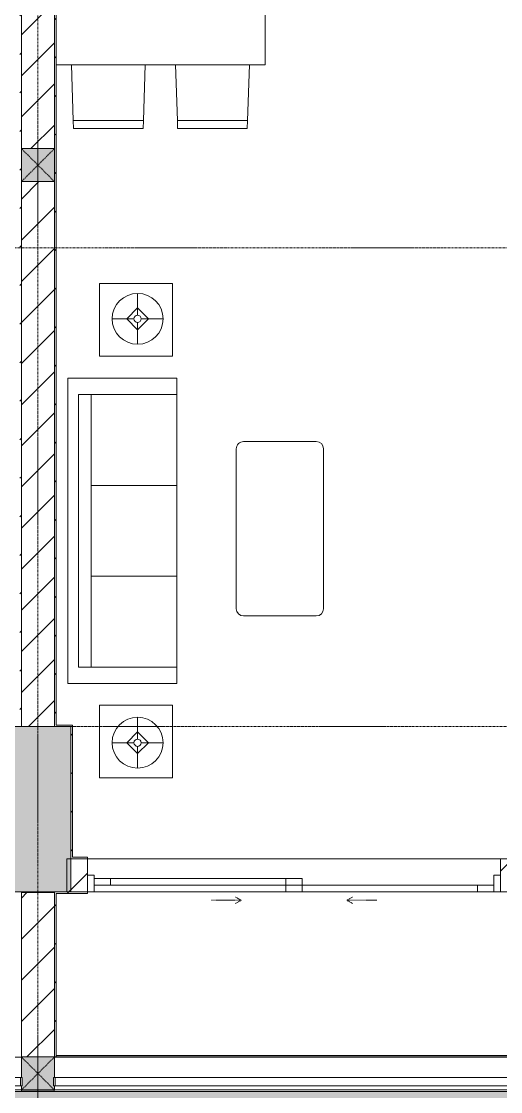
# Model space of a CAD drawing. Header units: millimetres. Extents: x 5357 to 259384, y -16348 to 109893.
# Drawn here: x 69053 to 71953, y 23327 to 29807 of the extents above; entities that cross this region are included whole.
import ezdxf

# ---------------------------------------------------------------- set-up
doc = ezdxf.new("R2010")
doc.units = ezdxf.units.MM
doc.linetypes.add('Dash', pattern=[6, 3, -3])
doc.linetypes.add('Grid Line', pattern=[22.225, 12.7, -3.175, 3.175, -3.175])
for name, color, linetype, lineweight in [('0-1', 7, 'Continuous', 5), ('A-DOOR', 31, 'Continuous', 9), ('A-DOOR-FRAM', 31, 'Continuous', 9), ('A-DOOR-HDLN', 31, 'Dash', 9), ('A-FLOR-1', 53, 'Continuous', 9), ('A-FLOR-HRAL', 11, 'Continuous', 9), ('A-FLOR-PATT', 8, 'Continuous', 9), ('A-WALL', 113, 'Continuous', 9), ('A-WALL-3', 113, 'Continuous', 18), ('A-WALL-PATT', 111, 'Continuous', 9), ('A-WALL-PATT-2', 53, 'Continuous', 9), ('I-FURN', 30, 'Continuous', 9), ('I-FURN-1', 254, 'Continuous', 9), ('I-WALL-1', 9, 'Continuous', 18), ('I-WALL-2', 53, 'Continuous', 9), ('S-BEAM-1', 53, 'Continuous', 9), ('S-COLS', 52, 'Continuous', 9), ('S-COLS-1', 253, 'Continuous', 5), ('S-COLS-2', 9, 'Continuous', 18), ('S-COLS-5', 52, 'Continuous', 18), ('S-COLS-6', 52, 'Dash', 9), ('S-COLS-HDLN', 52, 'Dash', 9), ('S-GRID-1', 1, 'Grid Line', 9)]:
    doc.layers.add(name, color=color, linetype=linetype, lineweight=lineweight)
pattern_1 = [(45, (0, 0), (-116.67262, 116.67262), [])]
pattern_2 = [(45, (0, 0), (-124.4508, 124.4508), [])]

# ---------------------------------------------------------------- blocks, each defined once
blk = doc.blocks.new('NCV_TKTC_KET CAU_rvt-1-TKCS_MB CẢNH QUAN CÂY XANH')
at = {"layer": 'S-COLS-1'}
blk.add_hatch(color=256, dxfattribs=at).paths.add_polyline_path([(69352.6, 24536.9), (69352.6, 25536.9), (68952.6, 25536.9), (68952.6, 24536.9)])
at = {"layer": 'S-BEAM-1'}
for p, q in [((69052.6, 23535.3), (66052.6, 23535.3)), ((74427.6, 23535.3), (69252.6, 23535.3))]:
    blk.add_line(p, q, dxfattribs=at)
at = {"layer": 'S-COLS-2'}
for p, q in [((69352.6, 25536.9), (68952.6, 25536.9)), ((69352.6, 24536.9), (69352.6, 25536.9)), ((68952.6, 24536.9), (69352.6, 24536.9))]:
    blk.add_line(p, q, dxfattribs=at)
blk = doc.blocks.new('RES_BAN AN 1 - RES_BAN AN 1-V32-TKCS_MB CẢNH QUAN CÂY XANH')
at = {"layer": 'I-FURN-1'}
for p, q in [((-425, -10), (-425, -1275)), ((425, -1275), (425, -10)), ((-761.9, -113.5), (-809.6, -115.1)), ((-809.6, -115.1), (-809.6, -536.9)), ((-761.9, -113.5), (-425, -102.3)), ((-761.9, -538.5), (-761.9, -113.5)), ((-761.9, -538.5), (-761.9, -113.5)), ((-425, -102.3), (-425, -549.7)), ((425, -102.3), (425, -549.7)), ((761.9, -113.5), (425, -102.3)), ((761.9, -538.5), (761.9, -113.5)), ((761.9, -113.5), (761.9, -538.5)), ((809.6, -115.1), (761.9, -113.5)), ((809.6, -536.9), (809.6, -115.1)), ((-809.6, -536.9), (-761.9, -538.5)), ((-425, -549.7), (-761.9, -538.5)), ((425, -549.7), (761.9, -538.5)), ((761.9, -538.5), (809.6, -536.9)), ((-809.6, -745.3), (-761.9, -743.8)), ((-809.6, -1167.2), (-809.6, -745.3)), ((-761.9, -743.8), (-425, -732.5)), ((-761.9, -1168.8), (-761.9, -743.8)), ((-761.9, -743.8), (-761.9, -1168.8)), ((-425, -732.5), (-425, -1180)), ((425, -732.5), (425, -1180)), ((761.9, -743.8), (425, -732.5)), ((761.9, -743.8), (809.6, -745.3)), ((761.9, -1168.8), (761.9, -743.8)), ((761.9, -1168.8), (761.9, -743.8)), ((809.6, -745.3), (809.6, -1167.2)), ((-761.9, -1168.8), (-809.6, -1167.2)), ((-425, -1180), (-761.9, -1168.8)), ((425, -1180), (761.9, -1168.8)), ((809.6, -1167.2), (761.9, -1168.8)), ((-425, -1275), (425, -1275))]:
    blk.add_line(p, q, dxfattribs=at)
blk = doc.blocks.new('LOBBY_SOFA_1 - LOBBY_SOFA_1-V24-TKCS_MB CẢNH QUAN CÂY XANH')
at = {"layer": 'I-FURN'}
for p, q in [((-2172.3, 1064.5), (-2172.3, 1504.5)), ((-2128.3, 1548.5), (-1160.3, 1548.5)), ((-1116.3, 1504.5), (-1116.3, 1064.5)), ((-1160.3, 1020.5), (-2128.3, 1020.5)), ((-2556, 660), (-708, 660)), ((-2556, 0), (-2556, 660)), ((-2457, 66), (-2457, 660)), ((-1907, 143), (-1907, 660)), ((-1357, 143), (-1357, 660)), ((-807, 660), (-807, 66)), ((-708, 660), (-708, 0)), ((-2688.2, 633.5), (-3128.2, 633.5)), ((-3128.2, 633.5), (-3128.2, 193.5)), ((-2688.2, 193.5), (-2688.2, 633.5)), ((-575.9, 633.5), (-135.9, 633.5)), ((-575.9, 193.5), (-575.9, 633.5)), ((-135.9, 633.5), (-135.9, 193.5)), ((-2915.4, 445), (-2915.4, 577)), ((-348.6, 445), (-348.6, 577)), ((-2981.4, 423), (-2915.4, 489)), ((-2915.4, 489), (-2849.4, 423)), ((-348.6, 489), (-414.6, 423)), ((-282.6, 423), (-348.6, 489)), ((-2937.4, 423), (-3069.4, 423)), ((-2915.4, 357), (-2981.4, 423)), ((-2849.4, 423), (-2915.4, 357)), ((-2915.4, 269), (-2915.4, 401)), ((-2893.4, 423), (-2761.4, 423)), ((-370.6, 423), (-502.6, 423)), ((-414.6, 423), (-348.6, 357)), ((-348.6, 357), (-282.6, 423)), ((-348.6, 269), (-348.6, 401)), ((-326.6, 423), (-194.6, 423)), ((-3128.2, 193.5), (-2688.2, 193.5)), ((-807, 143), (-2457, 143)), ((-135.9, 193.5), (-575.9, 193.5)), ((-807, 66), (-2457, 66)), ((-708, 0), (-2556, 0))]:
    blk.add_line(p, q, dxfattribs=at)
for centre, radius in [((-2915.4, 423), 154), ((-348.6, 423), 154), ((-2915.4, 423), 22), ((-348.6, 423), 22)]:
    blk.add_circle(centre, radius, dxfattribs=at)
for centre, start, end in [((-2128.3, 1504.5), 90, 180), ((-1160.3, 1504.5), 0, 90), ((-2128.3, 1064.5), 180, 270), ((-1160.3, 1064.5), 270, 0)]:
    blk.add_arc(centre, 44, start, end, dxfattribs=at)
at = {"layer": 'I-FURN-1'}
for p, q in [((-2172.3, 1064.5), (-2172.3, 1504.5)), ((-2128.3, 1548.5), (-1160.3, 1548.5)), ((-1116.3, 1504.5), (-1116.3, 1064.5)), ((-1160.3, 1020.5), (-2128.3, 1020.5)), ((-2556, 660), (-708, 660)), ((-2556, 0), (-2556, 660)), ((-708, 660), (-708, 0)), ((-3128.2, 633.5), (-2688.2, 633.5)), ((-3128.2, 193.5), (-3128.2, 633.5)), ((-2688.2, 633.5), (-2688.2, 193.5)), ((-575.9, 633.5), (-135.9, 633.5)), ((-575.9, 193.5), (-575.9, 633.5)), ((-135.9, 633.5), (-135.9, 193.5)), ((-2688.2, 193.5), (-3128.2, 193.5)), ((-135.9, 193.5), (-575.9, 193.5)), ((-708, 0), (-2556, 0))]:
    blk.add_line(p, q, dxfattribs=at)
for centre, start, end in [((-2128.3, 1504.5), 90, 180), ((-1160.3, 1504.5), 0, 90), ((-2128.3, 1064.5), 180, 270), ((-1160.3, 1064.5), 270, 0)]:
    blk.add_arc(centre, 44, start, end, dxfattribs=at)
blk = doc.blocks.new('NCV_TKTC_TANG 1_rvt-1-TKCS_MB CẢNH QUAN CÂY XANH')
at = {"layer": 'A-WALL-PATT-2'}
h = blk.add_hatch(dxfattribs=at)
h.set_pattern_fill('FP_10', color=256, style=0, pattern_type=2)
h.set_pattern_definition(pattern_1)
h.paths.add_polyline_path([(69052.6, 25546.9), (69052.6, 32236.9), (69042.6, 32236.9), (69042.6, 25546.9)])
h = blk.add_hatch(dxfattribs=at)
h.set_pattern_fill('FP_10', color=256, style=0, pattern_type=2)
h.set_pattern_definition(pattern_1)
h.paths.add_polyline_path([(69262.6, 25546.9), (69262.6, 32236.9), (69252.6, 32236.9), (69252.6, 25546.9)])
h = blk.add_hatch(dxfattribs=at)
h.set_pattern_fill('FP_10', color=256, style=0, pattern_type=2)
h.set_pattern_definition(pattern_1)
h.paths.add_polyline_path([(69352.6, 24736.9), (69362.6, 24736.9), (69362.6, 25546.9), (69352.6, 25546.9), (69352.6, 25075.9)])
h = blk.add_hatch(dxfattribs=at)
h.set_pattern_fill('FP_10', color=256, style=0, pattern_type=2)
h.set_pattern_definition(pattern_1)
h.paths.add_polyline_path([(69262.6, 24526.9), (69452.6, 24526.9), (69452.6, 24536.9), (69252.6, 24536.9), (69252.6, 24526.9)])
h.paths.add_polyline_path([(73141.4, 24526.9), (74417.1, 24526.9), (74417.1, 24536.9), (71952.6, 24536.9), (71952.6, 24526.9), (72627.6, 24526.9)])
h = blk.add_hatch(dxfattribs=at)
h.set_pattern_fill('FP_10', color=256, style=0, pattern_type=2)
h.set_pattern_definition(pattern_1)
h.paths.add_polyline_path([(69252.6, 23536.9), (69262.6, 23536.9), (69262.6, 24526.9), (69252.6, 24526.9), (69252.6, 24089.7)])
at = {"layer": 'A-FLOR-1'}
for p, q in [((69452.6, 24736.9), (71952.6, 24736.9)), ((71952.6, 24736.9), (69452.6, 24736.9)), ((69492.6, 24536.9), (70652.6, 24536.9))]:
    blk.add_line(p, q, dxfattribs=at)
at = {"layer": 'I-WALL-1'}
for p, q in [((69052.6, 25546.9), (69052.6, 32236.9)), ((69252.6, 32236.9), (69252.6, 25546.9)), ((69262.6, 25546.9), (69262.6, 32226.9)), ((68952.6, 25536.9), (69052.6, 25536.9)), ((69052.6, 25536.9), (69052.6, 25546.9)), ((69252.6, 25546.9), (69252.6, 25536.9)), ((69252.6, 25536.9), (69352.6, 25536.9)), ((69352.6, 25546.9), (69262.6, 25546.9)), ((69362.6, 25546.9), (69352.6, 25546.9)), ((69352.6, 25536.9), (69352.6, 24736.9)), ((69362.6, 24746.9), (69362.6, 25546.9)), ((69352.6, 24736.9), (69362.6, 24736.9)), ((69452.6, 24746.9), (69362.6, 24746.9)), ((69362.6, 24736.9), (69452.6, 24736.9)), ((69452.6, 24736.9), (69452.6, 24746.9)), ((69452.6, 24536.9), (69252.6, 24536.9)), ((69252.6, 24536.9), (69252.6, 24526.9)), ((69252.6, 24526.9), (69252.6, 23536.9)), ((69262.6, 24526.9), (69452.6, 24526.9)), ((69262.6, 23536.9), (69262.6, 24526.9)), ((69452.6, 24526.9), (69452.6, 24536.9)), ((69252.6, 23536.9), (69262.6, 23536.9))]:
    blk.add_line(p, q, dxfattribs=at)
at = {"layer": 'I-WALL-2'}
for p, q in [((69262.6, 23546.9), (74417.1, 23546.9)), ((74417.1, 23536.9), (69262.6, 23536.9))]:
    blk.add_line(p, q, dxfattribs=at)
at = {"layer": 'I-FURN-1'}
for name, p, rotation in [('RES_BAN AN 1 - RES_BAN AN 1-V32-TKCS_MB CẢNH QUAN CÂY XANH', (69252.6, 29968.6), 89.9999999999997), ('LOBBY_SOFA_1 - LOBBY_SOFA_1-V24-TKCS_MB CẢNH QUAN CÂY XANH', (69332.6, 25090.9), 269.9999999999995)]:
    blk.add_blockref(name, p, dxfattribs=dict(at, rotation=rotation))
blk = doc.blocks.new('DEG_02-DEG_03 - DEG_02-2500x2400mm-CỬA ĐI 02 CÁNH TRƯỢT-625766-TKCS_MB CẢNH QUAN CÂY XANH')
at = {"layer": 'A-DOOR'}
for p, q in [((-1110, 100), (-1210, 100)), ((-1210, 100), (-1210, 60)), ((-1110, 60), (-1110, 100)), ((-1110, 100), (-50, 100)), ((50, 100), (-50, 100)), ((-50, 100), (-50, 60)), ((50, 60), (50, 100)), ((-1210, 60), (-1110, 60)), ((-50, 60), (-1110, 60)), ((50, 60), (-50, 60)), ((-50, 60), (-50, 20)), ((-50, 60), (50, 60)), ((-50, 20), (50, 20)), ((50, 20), (50, 60)), ((50, 60), (1110, 60)), ((1110, 20), (50, 20)), ((1210, 60), (1110, 60)), ((1110, 60), (1110, 20)), ((1110, 20), (1210, 20)), ((1210, 20), (1210, 60))]:
    blk.add_line(p, q, dxfattribs=at)
at = {"layer": 'A-DOOR-FRAM'}
for p, q in [((-1210, 100), (-1250, 100)), ((-1250, 100), (-1250, 0)), ((-1210, 0), (-1210, 100)), ((1250, 100), (1210, 100)), ((1210, 100), (1210, 0)), ((1250, 0), (1250, 100)), ((-1250, 0), (-1210, 0)), ((1210, 0), (1250, 0))]:
    blk.add_line(p, q, dxfattribs=at)
at = {"layer": 'A-DOOR-HDLN'}
for p, q in [((-500.4, 151.1), (-320.4, 151.1)), ((-320.4, 151.1), (-355, 171.1)), ((-320.4, 151.1), (-355, 131.1)), ((320.4, 151.1), (355, 171.1)), ((320.4, 151.1), (355, 131.1)), ((500.4, 151.1), (320.4, 151.1))]:
    blk.add_line(p, q, dxfattribs=at)
blk = doc.blocks.new('Railing - 50 x 10mm-1251311-TKCS_MB CẢNH QUAN CÂY XANH')
at = {"layer": 'A-FLOR-HRAL'}
for p, q in [((25, 5), (-25, 5)), ((-25, 5), (-25, -5)), ((25, -5), (25, 5)), ((-25, -5), (25, -5))]:
    blk.add_line(p, q, dxfattribs=at)
blk = doc.blocks.new('Railing - Railing-1602710-TKCS_MB CẢNH QUAN CÂY XANH')
at = {"layer": 'A-FLOR-HRAL'}
for p, q in [((69047.6, 23412.4), (66057.6, 23412.4)), ((66057.6, 23362.4), (69047.6, 23362.4))]:
    blk.add_line(p, q, dxfattribs=at)
at = {"rotation": 90}
for p in [(66052.6, 23387.4), (69052.6, 23387.4)]:
    blk.add_blockref('Railing - 50 x 10mm-1251311-TKCS_MB CẢNH QUAN CÂY XANH', p, dxfattribs=at)
blk = doc.blocks.new('Railing - Railing-1602730-TKCS_MB CẢNH QUAN CÂY XANH')
at = {"layer": 'A-FLOR-HRAL'}
for p, q in [((74427.5, 23412.4), (69257.5, 23412.4)), ((69257.5, 23362.4), (74427.5, 23362.4))]:
    blk.add_line(p, q, dxfattribs=at)
at = {"rotation": 90}
for p in [(69252.5, 23387.4), (74432.5, 23387.4)]:
    blk.add_blockref('Railing - 50 x 10mm-1251311-TKCS_MB CẢNH QUAN CÂY XANH', p, dxfattribs=at)
blk = doc.blocks.new('G1_SOF - BO TRU - 200x200-3050151-TKCS_MB CẢNH QUAN CÂY XANH')
at = {"layer": 'S-COLS-HDLN'}
for p, q in [((-100, 100), (100, -100)), ((100, 100), (-100, -100))]:
    blk.add_line(p, q, dxfattribs=at)

msp = doc.modelspace()

# ---------------------------------------------------------------- hatches: boundary and pattern name
at = {"layer": 'A-FLOR-PATT'}
h = msp.add_hatch(dxfattribs=at)
h.set_pattern_fill('FP_23', color=256, style=0, pattern_type=2)
h.set_pattern_definition([(0, (167.64, 11.2), (558.8, 558.8), [83.82, -16.764, 22.352, -16.764, -419.1]), (0, (167.64, 11.2), (558.8, 558.8), [-139.7, 83.82, -335.28]), (0, (139.7, 27.94), (558.8, 558.8), [55.88, -41.91, 83.82, -41.91, -335.28]), (0, (139.7, 27.94), (558.8, 558.8), [-223.52, 55.88, -279.4]), (0, (335.3, 251.46), (558.8, 558.8), [69.85, -27.94, 69.85, -391.16]), (0, (55.9, 363.2), (558.8, 558.8), [27.94, -55.88, 27.94, -447.04]), (90, (111.76, 363.2), (-558.8, 558.8), [50.292, -508.508]), (90, (279.4, 27.94), (-558.8, 558.8), [55.88, -502.92]), (90, (419.1, 251.46), (-558.8, 558.8), [55.88, -502.92]), (45, (352.04, 22.35), (0, 558.7996), [55.88, -734.383]), (135, (206.76, 22.35), (-558.7996, 0), [55.88, -734.383]), (63.435, (335.28, 25.15), (-0.0005, 558.8001), [55.88, -1193.635]), (75.964, (307.34, 27.94), (-0.00237, 558.80038), [55.88, -2248.111]), (75.964, (447.04, 251.46), (-0.00237, 558.80038), [44.704, -2259.287]), (75.964, (122.94, 363.22), (-0.00237, 558.80038), [39.116, -2264.875]), (104.036, (251.46, 27.94), (0.00237, 558.80038), [55.88, -2248.111]), (104.036, (391.16, 251.46), (0.00237, 558.80038), [44.704, -2259.287]), (104.036, (100.58, 363.22), (0.00237, 558.80038), [39.116, -2264.875]), (116.565, (223.52, 25.15), (0.0005, 558.8001), [55.88, -1193.634])])
h.paths.add_polyline_path([(73117.6, 20988.2), (73127.6, 20988.2), (73127.6, 23327.4), (65842.6, 23327.4), (65842.6, 24526.9), (61137.6, 24526.9), (61137.6, 23327.4), (57652.6, 23327.4), (57652.6, 23337.4), (57642.6, 23337.4), (57642.6, 24526.9), (52952.6, 24526.9), (52952.6, 23335.3), (52937.6, 23335.3), (52935.9, 23326.9), (49442.6, 23326.9), (49442.6, 24527.4), (45852.6, 24527.4), (45852.6, 24535.3), (44802.6, 24535.3), (44802.6, 24527.4), (44812.6, 24527.4), (44812.6, 20988.2), (63458, 20988.2)])
at = {"layer": 'A-WALL-PATT'}
h = msp.add_hatch(dxfattribs=at)
h.set_pattern_fill('FP_1', color=256, style=0, pattern_type=2)
h.set_pattern_definition(pattern_2)
h.paths.add_polyline_path([(69252.6, 25536.9), (69252.6, 28836.9), (69052.6, 28836.9), (69052.6, 25536.9)])
h.paths.add_polyline_path([(69252.6, 29036.9), (69252.6, 32237), (69052.6, 32237), (69052.6, 29036.9)])
h = msp.add_hatch(dxfattribs=at)
h.set_pattern_fill('FP_1', color=256, style=0, pattern_type=2)
h.set_pattern_definition(pattern_2)
h.paths.add_polyline_path([(74427.6, 24536.9), (74427.6, 24736.9), (74027.6, 24736.9), (74027.6, 24536.9), (74351.9, 24536.9)])
h.paths.add_polyline_path([(72627.6, 24536.9), (72627.6, 24736.9), (72227.6, 24736.9), (72227.6, 24536.9)])
h.paths.add_polyline_path([(69327.6, 24536.9), (69452.6, 24536.9), (69452.6, 24736.9), (69327.6, 24736.9), (69327.6, 24636.9)])
h.paths.add_polyline_path([(71952.6, 24536.9), (72027.6, 24536.9), (72027.6, 24736.9), (71952.6, 24736.9), (71952.6, 24636.9)])
h = msp.add_hatch(dxfattribs=at)
h.set_pattern_fill('FP_1', color=256, style=0, pattern_type=2)
h.set_pattern_definition(pattern_2)
h.paths.add_polyline_path([(69252.6, 23536.9), (69252.6, 24532.4), (69052.6, 24532.4), (69052.6, 23536.9)])
at = {"layer": 'S-COLS-1'}
for points in [[(69052.6, 28836.9), (69252.6, 28836.9), (69252.6, 29036.9), (69052.6, 29036.9), (69052.6, 29020.9)], [(69247.5, 23336.9), (69252.6, 23336.9), (69252.6, 23362.4), (69247.5, 23362.4), (69247.5, 23412.4), (69252.6, 23412.4), (69252.6, 23536.9), (69052.6, 23536.9), (69052.6, 23412.4), (69057.6, 23412.4), (69057.6, 23362.4), (69052.6, 23362.4), (69052.6, 23336.9), (69057.6, 23336.9)]]:
    msp.add_hatch(color=256, dxfattribs=at).paths.add_polyline_path(points)

# ---------------------------------------------------------------- linework, layer by layer
at = {"layer": 'A-WALL'}
for p, q in [((69052.6, 29036.9), (69252.6, 29036.9)), ((69252.6, 28836.9), (69052.6, 28836.9)), ((69452.6, 24736.9), (71952.6, 24736.9)), ((70652.6, 24536.9), (69492.6, 24536.9)), ((69052.6, 23536.9), (69252.6, 23536.9)), ((66052.6, 23337.4), (69052.6, 23337.4)), ((69052.6, 23327.4), (66052.6, 23327.4)), ((69252.6, 23336.9), (69052.6, 23336.9)), ((74627.6, 23327.4), (69251.5, 23327.4)), ((69252.6, 23337.4), (74427.6, 23337.4))]:
    msp.add_line(p, q, dxfattribs=at)
at = {"layer": 'A-WALL-3'}
for p, q in [((69052.6, 32237), (69052.6, 29036.9)), ((69252.6, 29036.9), (69252.6, 32237)), ((69052.6, 28836.9), (69052.6, 25536.9)), ((69252.6, 25536.9), (69252.6, 28836.9)), ((69052.6, 25536.9), (69252.6, 25536.9)), ((69452.6, 24736.9), (69327.6, 24736.9)), ((69327.6, 24736.9), (69327.6, 24536.9)), ((69452.6, 24636.9), (69452.6, 24736.9)), ((72027.6, 24736.9), (71952.6, 24736.9)), ((71952.6, 24736.9), (71952.6, 24636.9)), ((69052.6, 24532.4), (69052.6, 23536.9)), ((69252.6, 24532.4), (69052.6, 24532.4)), ((69252.6, 23536.9), (69252.6, 24532.4)), ((69327.6, 24536.9), (69452.6, 24536.9)), ((71952.6, 24536.9), (72027.6, 24536.9)), ((69251.5, 23337.4), (69052.6, 23337.4)), ((69052.6, 23337.4), (69052.6, 23327.4)), ((69052.6, 23335.3), (69252.6, 23335.3)), ((69052.6, 23327.4), (69251.5, 23327.4)), ((69251.5, 23327.4), (69251.5, 23337.4)), ((69252.6, 23335.3), (69252.6, 23336.9))]:
    msp.add_line(p, q, dxfattribs=at)
at = {"layer": 'S-COLS'}
for p, q in [((69252.6, 29036.9), (69052.6, 29036.9)), ((69052.6, 28836.9), (69252.6, 28836.9)), ((69252.6, 23536.9), (69052.6, 23536.9)), ((69052.6, 23336.9), (69252.6, 23336.9))]:
    msp.add_line(p, q, dxfattribs=at)
at = {"layer": 'S-COLS-5'}
for p, q in [((69052.6, 29036.9), (69052.6, 28836.9)), ((69252.6, 28836.9), (69252.6, 29036.9)), ((69052.6, 23536.9), (69052.6, 23412.4)), ((69252.6, 23412.4), (69252.6, 23536.9)), ((69052.6, 23362.4), (69052.6, 23336.9)), ((69252.6, 23336.9), (69252.6, 23362.4))]:
    msp.add_line(p, q, dxfattribs=at)
at = {"layer": 'S-GRID-1'}
for p, q in [((69152.6, 20960.6), (69152.6, 80482.7)), ((130319.3, 28436.9), (29351.8, 28436.9)), ((127525.3, 25536.9), (32145.8, 25536.9)), ((130319.3, 24536.9), (29351.8, 24536.9))]:
    msp.add_line(p, q, dxfattribs=at)

# ---------------------------------------------------------------- block references
at = {"layer": '0-1'}
for name in ['NCV_TKTC_KET CAU_rvt-1-TKCS_MB CẢNH QUAN CÂY XANH', 'NCV_TKTC_TANG 1_rvt-1-TKCS_MB CẢNH QUAN CÂY XANH']:
    msp.add_blockref(name, (0, 0), dxfattribs=at)
at = {"layer": 'A-DOOR', "rotation": 180}
msp.add_blockref('DEG_02-DEG_03 - DEG_02-2500x2400mm-CỬA ĐI 02 CÁNH TRƯỢT-625766-TKCS_MB CẢNH QUAN CÂY XANH', (70702.6, 24636.9), dxfattribs=at)
at = {"layer": 'A-FLOR-HRAL'}
for name in ['Railing - Railing-1602710-TKCS_MB CẢNH QUAN CÂY XANH', 'Railing - Railing-1602730-TKCS_MB CẢNH QUAN CÂY XANH']:
    msp.add_blockref(name, (0, 0), dxfattribs=at)
at = {"layer": 'S-COLS-6'}
for p in [(69152.6, 28936.9), (69152.6, 23436.9)]:
    msp.add_blockref('G1_SOF - BO TRU - 200x200-3050151-TKCS_MB CẢNH QUAN CÂY XANH', p, dxfattribs=at)

doc.saveas('drawing.dxf')
